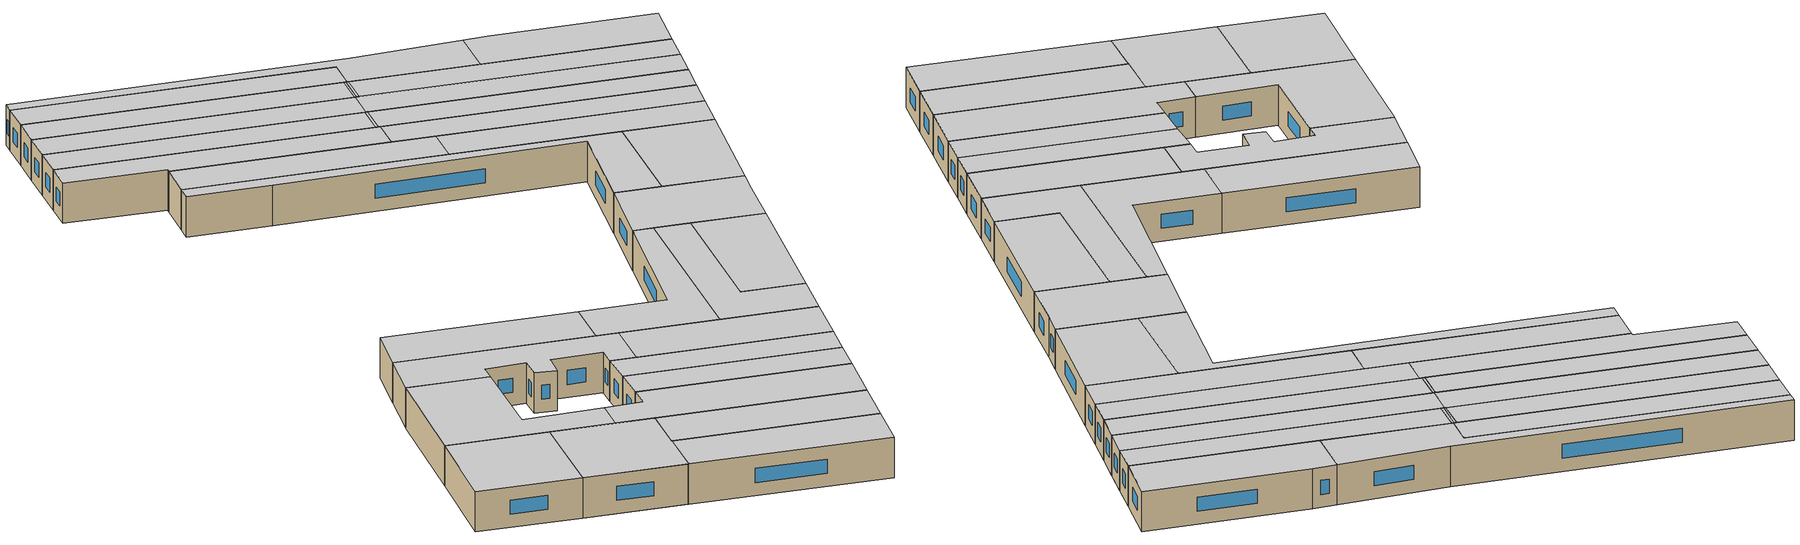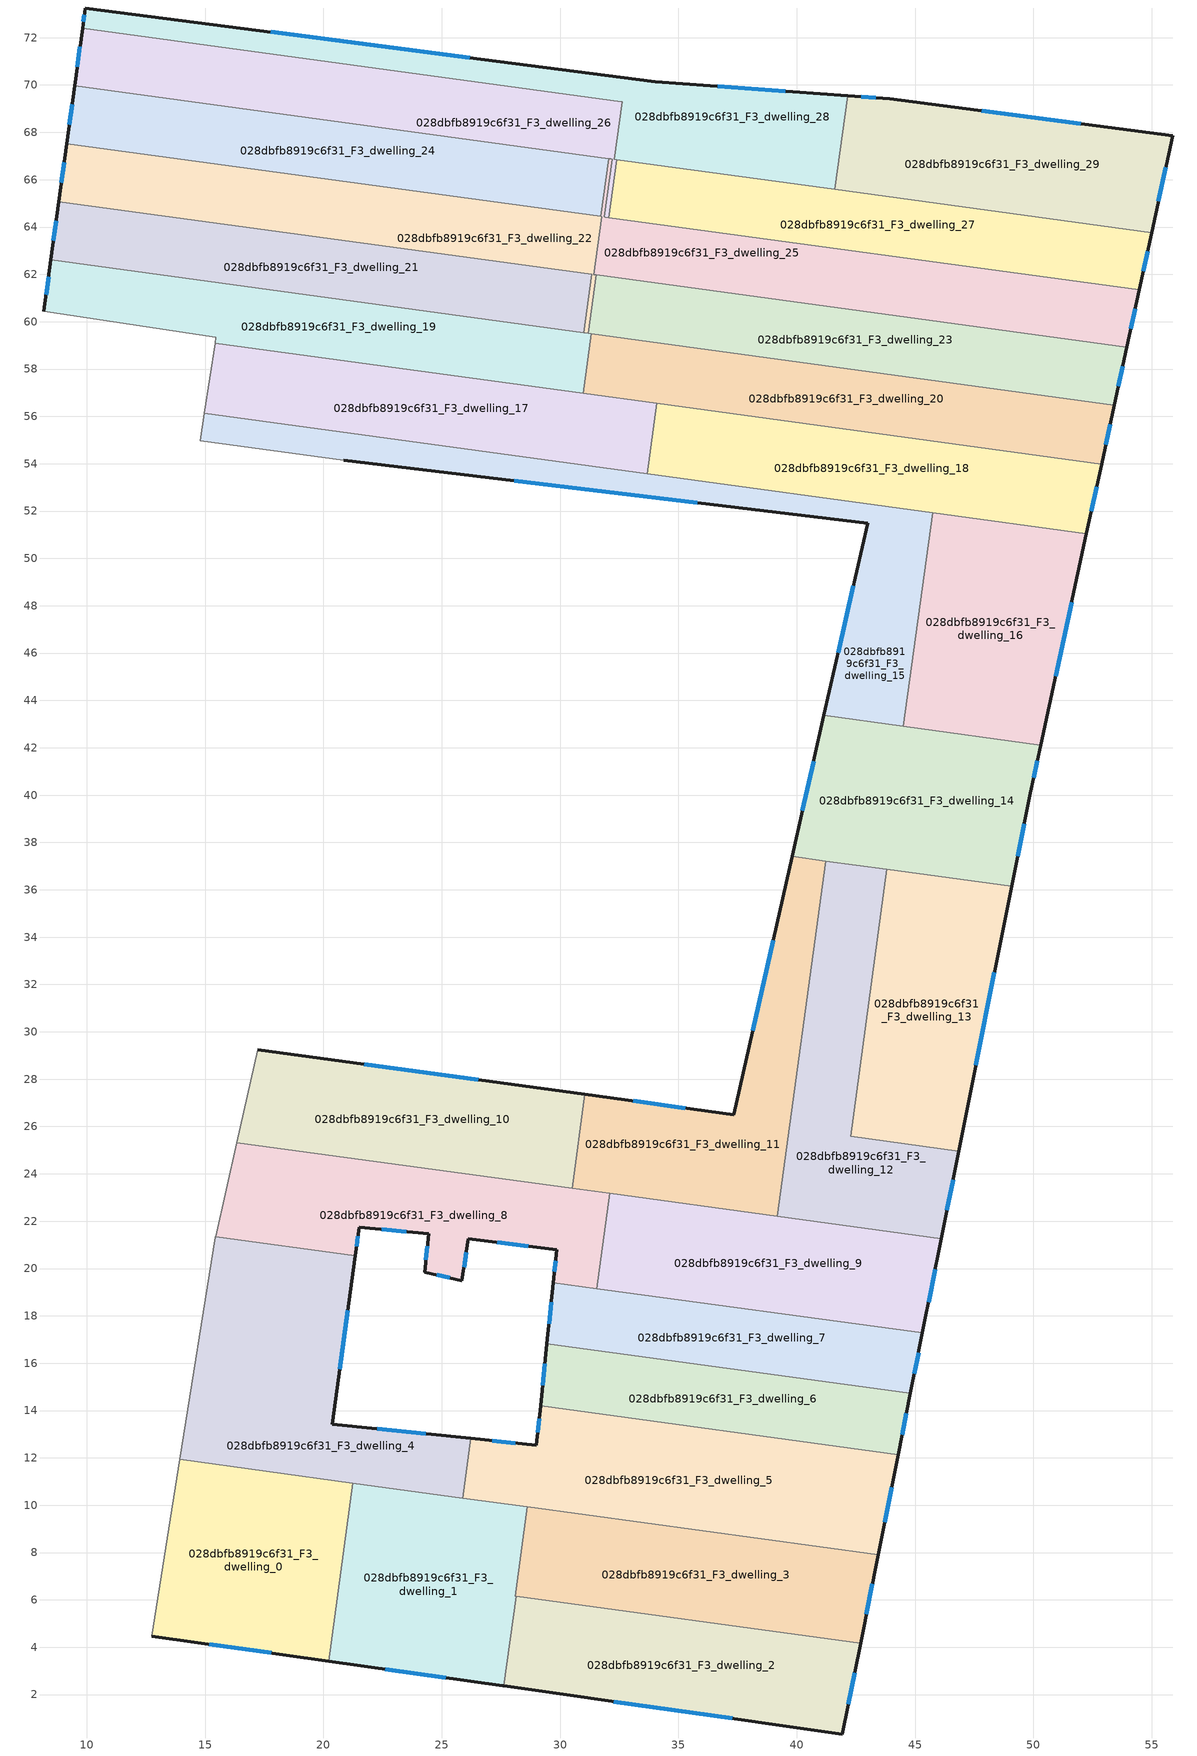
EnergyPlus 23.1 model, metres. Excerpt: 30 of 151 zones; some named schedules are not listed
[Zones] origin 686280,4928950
028dbfb8919c6f31_F3_dwelling_0
 floor to 028dbfb8919c6f31_F2_dwelling_0 (EU_floor_Construction): 21.25,10.93 20.22,3.41 12.75,4.47 13.94,11.93 z9
 wall outside (EU_wall_Construction): 12.75,4.47 20.22,3.41 z9:12
 wall to 028dbfb8919c6f31_F3_dwelling_1 (EU_wall_Construction): 20.22,3.41 21.25,10.93 z9:12
 wall adiabatic (EU_wall_Construction): 13.94,11.93 12.75,4.47 z9:12
 wall to 028dbfb8919c6f31_F3_dwelling_4 (EU_wall_Construction): 21.25,10.93 13.94,11.93 z9:12
 window (EU_Window_Construction): 15.18,4.13 17.79,3.76 z9.98:11.02
 ceiling to 028dbfb8919c6f31_F4_dwelling_0 (EU_floor_Construction): 20.22,3.41 21.25,10.93 13.94,11.93 12.75,4.47 z12
028dbfb8919c6f31_F3_dwelling_1
 floor to 028dbfb8919c6f31_F2_dwelling_1 (EU_floor_Construction): 28.61,9.93 28.1,6.16 28.14,6.15 27.62,2.36 20.22,3.41 21.25,10.93 z9
 wall outside (EU_wall_Construction): 20.22,3.41 27.57,2.37 27.62,2.36 z9:12
 wall to 028dbfb8919c6f31_F3_dwelling_3 (EU_wall_Construction): 28.14,6.15 28.1,6.16 28.61,9.93 z9:12
 wall to 028dbfb8919c6f31_F3_dwelling_2 (EU_wall_Construction): 27.62,2.36 28.14,6.15 z9:12
 wall to 028dbfb8919c6f31_F3_dwelling_5 (EU_wall_Construction): 28.61,9.93 25.88,10.3 z9:12
 wall to 028dbfb8919c6f31_F3_dwelling_4 (EU_wall_Construction): 25.88,10.3 21.25,10.94 z9:12
 window (EU_Window_Construction): 22.61,3.07 25.18,2.71 z9.98:11.02
 ceiling to 028dbfb8919c6f31_F4_dwelling_1 (EU_floor_Construction): 27.62,2.36 28.14,6.15 28.1,6.16 28.61,9.93 21.25,10.93 20.22,3.41 z12
028dbfb8919c6f31_F3_dwelling_10
 floor to 028dbfb8919c6f31_F2_dwelling_10 (EU_floor_Construction): 31.05,27.36 30.51,23.39 16.34,25.32 17.22,29.23 z9
 wall outside (EU_wall_Construction): 31.05,27.36 17.22,29.23 z9:12
 wall to 028dbfb8919c6f31_F3_dwelling_11 (EU_wall_Construction): 30.51,23.39 31.05,27.36 z9:12
 wall adiabatic (EU_wall_Construction): 17.22,29.23 16.34,25.32 z9:12
 wall to 028dbfb8919c6f31_F3_dwelling_8 (EU_wall_Construction): 16.34,25.32 30.51,23.39 z9:12
 window (EU_Window_Construction): 26.55,27.97 21.72,28.62 z9.98:11.02
 ceiling to 028dbfb8919c6f31_F4_dwelling_10 (EU_floor_Construction): 30.51,23.39 31.05,27.36 17.22,29.23 16.34,25.32 z12
028dbfb8919c6f31_F3_dwelling_11
 floor to 028dbfb8919c6f31_F2_dwelling_11 (EU_floor_Construction): 41.22,37.21 39.18,22.21 30.51,23.39 31.05,27.36 37.33,26.5 39.8,37.41 z9
 wall outside (EU_wall_Construction): 39.8,37.41 37.33,26.5 31.05,27.36 z9:12
 wall to 028dbfb8919c6f31_F3_dwelling_12 (EU_wall_Construction): 39.18,22.21 41.22,37.21 z9:12
 wall to 028dbfb8919c6f31_F3_dwelling_14 (EU_wall_Construction): 41.22,37.21 39.8,37.41 z9:12
 wall to 028dbfb8919c6f31_F3_dwelling_9 (EU_wall_Construction): 32.1,23.17 39.18,22.21 z9:12
 wall to 028dbfb8919c6f31_F3_dwelling_8 (EU_wall_Construction): 30.5,23.39 32.1,23.17 z9:12
 window (EU_Window_Construction): 35.29,26.78 33.09,27.08 / 39,33.86 38.13,30.05 z9.98:11.02
 ceiling to 028dbfb8919c6f31_F4_dwelling_11 (EU_floor_Construction): 39.18,22.21 41.22,37.21 39.8,37.41 37.33,26.5 31.05,27.36 30.51,23.39 z12
028dbfb8919c6f31_F3_dwelling_12
 floor to 028dbfb8919c6f31_F2_dwelling_12 (EU_floor_Construction): 43.81,36.86 42.27,25.58 46.84,24.96 46.1,21.26 39.18,22.21 41.22,37.21 z9
 wall outside (EU_wall_Construction): 46.1,21.26 46.84,24.96 z9:12
 wall to 028dbfb8919c6f31_F3_dwelling_13 (EU_wall_Construction): 46.84,24.96 42.27,25.58 43.81,36.86 z9:12
 wall to 028dbfb8919c6f31_F3_dwelling_9 (EU_wall_Construction): 39.18,22.2 46.1,21.26 z9:12
 wall to 028dbfb8919c6f31_F3_dwelling_14 (EU_wall_Construction): 43.81,36.86 41.22,37.21 z9:12
 window (EU_Window_Construction): 46.35,22.46 46.6,23.76 z9.98:11.02
 ceiling to 028dbfb8919c6f31_F4_dwelling_12 (EU_floor_Construction): 46.1,21.26 46.84,24.96 42.27,25.58 43.81,36.86 41.22,37.21 39.18,22.21 z12
028dbfb8919c6f31_F3_dwelling_13
 floor to 028dbfb8919c6f31_F2_dwelling_13 (EU_floor_Construction): 49.07,36.14 46.84,24.96 42.27,25.58 43.81,36.86 z9
 wall outside (EU_wall_Construction): 46.84,24.96 49.07,36.14 z9:12
 wall to 028dbfb8919c6f31_F3_dwelling_14 (EU_wall_Construction): 49.07,36.14 43.81,36.86 z9:12
 window (EU_Window_Construction): 47.57,28.6 48.35,32.51 z9.98:11.02
 ceiling to 028dbfb8919c6f31_F4_dwelling_13 (EU_floor_Construction): 46.84,24.96 49.07,36.14 43.81,36.86 42.27,25.58 z12
028dbfb8919c6f31_F3_dwelling_14
 floor to 028dbfb8919c6f31_F2_dwelling_14 (EU_floor_Construction): 50.3,42.12 49.86,40.07 49.07,36.14 39.8,37.41 41.15,43.36 z9
 wall outside (EU_wall_Construction): 41.15,43.36 39.8,37.41 / 49.07,36.14 49.86,40.07 50.3,42.12 z9:12
 wall to 028dbfb8919c6f31_F3_dwelling_16 (EU_wall_Construction): 50.3,42.12 44.51,42.91 z9:12
 wall to 028dbfb8919c6f31_F3_dwelling_15 (EU_wall_Construction): 44.51,42.91 41.15,43.36 z9:12
 window (EU_Window_Construction): 40.71,41.43 40.24,39.35 / 50,40.74 50.16,41.45 / 49.33,37.42 49.6,38.79 z9.98:11.02
 ceiling to 028dbfb8919c6f31_F4_dwelling_14 (EU_floor_Construction): 49.07,36.14 49.86,40.07 50.3,42.12 41.15,43.36 39.8,37.41 z12
028dbfb8919c6f31_F3_dwelling_15
 floor to 028dbfb8919c6f31_F2_dwelling_15 (EU_floor_Construction): 45.74,51.93 44.51,42.91 41.15,43.36 42.99,51.49 20.87,54.14 14.8,54.96 14.98,56.13 z9
 wall outside (EU_wall_Construction): 20.87,54.14 42.99,51.49 41.15,43.36 z9:12
 wall adiabatic (EU_wall_Construction): 14.98,56.13 14.8,54.96 20.87,54.14 z9:12
 wall to 028dbfb8919c6f31_F3_dwelling_16 (EU_wall_Construction): 44.51,42.91 45.74,51.93 z9:12
 wall to 028dbfb8919c6f31_F3_dwelling_17 (EU_wall_Construction): 33.67,53.58 14.98,56.13 z9:12
 wall to 028dbfb8919c6f31_F3_dwelling_18 (EU_wall_Construction): 45.74,51.93 33.67,53.58 z9:12
 window (EU_Window_Construction): 28.06,53.28 35.8,52.35 / 42.39,48.85 41.75,46.01 z9.98:11.02
 ceiling to 028dbfb8919c6f31_F4_dwelling_15 (EU_floor_Construction): 44.51,42.91 45.74,51.93 14.98,56.13 14.8,54.96 20.87,54.14 42.99,51.49 41.15,43.36 z12
028dbfb8919c6f31_F3_dwelling_16
 floor to 028dbfb8919c6f31_F2_dwelling_16 (EU_floor_Construction): 52.24,51.04 50.3,42.12 44.51,42.91 45.74,51.93 z9
 wall outside (EU_wall_Construction): 50.3,42.12 52.24,51.04 z9:12
 wall to 028dbfb8919c6f31_F3_dwelling_18 (EU_wall_Construction): 52.24,51.04 45.74,51.93 z9:12
 window (EU_Window_Construction): 50.93,45.02 51.61,48.14 z9.98:11.02
 ceiling to 028dbfb8919c6f31_F4_dwelling_16 (EU_floor_Construction): 50.3,42.12 52.24,51.04 45.74,51.93 44.51,42.91 z12
028dbfb8919c6f31_F3_dwelling_17
 floor to 028dbfb8919c6f31_F2_dwelling_17 (EU_floor_Construction): 34.08,56.55 33.68,53.58 14.98,56.13 15.42,59.09 z9
 wall to 028dbfb8919c6f31_F3_dwelling_18 (EU_wall_Construction): 33.68,53.58 34.08,56.55 z9:12
 wall adiabatic (EU_wall_Construction): 15.42,59.09 14.98,56.13 z9:12
 wall to 028dbfb8919c6f31_F3_dwelling_19 (EU_wall_Construction): 30.98,56.97 15.42,59.09 z9:12
 wall to 028dbfb8919c6f31_F3_dwelling_20 (EU_wall_Construction): 34.08,56.55 30.98,56.97 z9:12
 ceiling to 028dbfb8919c6f31_F4_dwelling_17 (EU_floor_Construction): 33.68,53.58 34.08,56.55 15.42,59.09 14.98,56.13 z12
028dbfb8919c6f31_F3_dwelling_18
 floor to 028dbfb8919c6f31_F2_dwelling_18 (EU_floor_Construction): 52.87,53.98 52.24,51.04 33.68,53.58 34.08,56.55 z9
 wall outside (EU_wall_Construction): 52.24,51.04 52.87,53.98 z9:12
 wall to 028dbfb8919c6f31_F3_dwelling_20 (EU_wall_Construction): 52.87,53.98 34.08,56.55 z9:12
 window (EU_Window_Construction): 52.44,52 52.67,53.03 z9.98:11.02
 ceiling to 028dbfb8919c6f31_F4_dwelling_18 (EU_floor_Construction): 52.24,51.04 52.87,53.98 34.08,56.55 33.68,53.58 z12
028dbfb8919c6f31_F3_dwelling_19
 floor to 028dbfb8919c6f31_F2_dwelling_19 (EU_floor_Construction): 31.32,59.49 30.98,56.97 15.42,59.09 15.46,59.33 8.19,60.43 8.49,62.61 z9
 wall outside (EU_wall_Construction): 8.49,62.61 8.19,60.43 z9:12
 wall adiabatic (EU_wall_Construction): 8.19,60.43 15.46,59.33 15.42,59.09 z9:12
 wall to 028dbfb8919c6f31_F3_dwelling_20 (EU_wall_Construction): 30.98,56.97 31.32,59.49 z9:12
 wall to 028dbfb8919c6f31_F3_dwelling_21 (EU_wall_Construction): 31,59.54 8.49,62.61 z9:12
 wall to 028dbfb8919c6f31_F3_dwelling_22 (EU_wall_Construction): 31.2,59.51 31.05,59.53 31,59.54 z9:12
 wall to 028dbfb8919c6f31_F3_dwelling_23 (EU_wall_Construction): 31.32,59.49 31.2,59.51 z9:12
 window (EU_Window_Construction): 8.39,61.9 8.29,61.14 z9.98:11.02
 ceiling to 028dbfb8919c6f31_F4_dwelling_19 (EU_floor_Construction): 30.98,56.97 31.32,59.49 8.49,62.61 8.19,60.43 15.46,59.33 15.42,59.09 z12
028dbfb8919c6f31_F3_dwelling_2
 floor to 028dbfb8919c6f31_F2_dwelling_2 (EU_floor_Construction): 42.69,4.17 41.93,0.33 27.62,2.36 28.14,6.15 z9
 wall outside (EU_wall_Construction): 27.62,2.36 41.93,0.33 42.69,4.17 z9:12
 wall to 028dbfb8919c6f31_F3_dwelling_3 (EU_wall_Construction): 42.69,4.17 28.14,6.15 z9:12
 window (EU_Window_Construction): 42.18,1.58 42.45,2.92 / 32.28,1.7 37.28,0.99 z9.98:11.02
 ceiling to 028dbfb8919c6f31_F4_dwelling_2 (EU_floor_Construction): 41.93,0.33 42.69,4.17 28.14,6.15 27.62,2.36 z12
028dbfb8919c6f31_F3_dwelling_20
 floor to 028dbfb8919c6f31_F2_dwelling_20 (EU_floor_Construction): 53.42,56.48 52.87,53.98 30.98,56.97 31.32,59.49 z9
 wall outside (EU_wall_Construction): 52.87,53.98 53.42,56.48 z9:12
 wall to 028dbfb8919c6f31_F3_dwelling_23 (EU_wall_Construction): 53.42,56.48 31.32,59.49 z9:12
 window (EU_Window_Construction): 53.05,54.79 53.24,55.67 z9.98:11.02
 ceiling to 028dbfb8919c6f31_F4_dwelling_20 (EU_floor_Construction): 52.87,53.98 53.42,56.48 31.32,59.49 30.98,56.97 z12
028dbfb8919c6f31_F3_dwelling_21
 floor to 028dbfb8919c6f31_F2_dwelling_21 (EU_floor_Construction): 31.33,62 31,59.54 8.49,62.61 8.82,65.07 z9
 wall outside (EU_wall_Construction): 8.82,65.07 8.49,62.61 z9:12
 wall to 028dbfb8919c6f31_F3_dwelling_22 (EU_wall_Construction): 31,59.54 31.33,62 8.82,65.07 z9:12
 window (EU_Window_Construction): 8.71,64.27 8.6,63.41 z9.98:11.02
 ceiling to 028dbfb8919c6f31_F4_dwelling_21 (EU_floor_Construction): 31,59.54 31.33,62 8.82,65.07 8.49,62.61 z12
028dbfb8919c6f31_F3_dwelling_22
 floor to 028dbfb8919c6f31_F2_dwelling_22 (EU_floor_Construction): 31.72,64.45 31.77,64.44 31.43,61.99 31.53,61.97 31.2,59.51 31.05,59.53 31,59.54 31.33,62 8.82,65.07 9.16,67.53 z9
 wall outside (EU_wall_Construction): 9.16,67.53 8.82,65.07 z9:12
 wall to 028dbfb8919c6f31_F3_dwelling_25 (EU_wall_Construction): 31.53,61.97 31.48,61.98 31.43,61.99 31.77,64.44 31.72,64.45 z9:12
 wall to 028dbfb8919c6f31_F3_dwelling_23 (EU_wall_Construction): 31.2,59.51 31.53,61.97 z9:12
 wall to 028dbfb8919c6f31_F3_dwelling_24 (EU_wall_Construction): 31.71,64.45 9.16,67.53 z9:12
 window (EU_Window_Construction): 9.05,66.73 8.93,65.87 z9.98:11.02
 ceiling to 028dbfb8919c6f31_F4_dwelling_22 (EU_floor_Construction): 31.2,59.51 31.53,61.97 31.43,61.99 31.77,64.44 31.72,64.45 9.16,67.53 8.82,65.07 31.33,62 31,59.54 31.05,59.53 z12
028dbfb8919c6f31_F3_dwelling_23
 floor to 028dbfb8919c6f31_F2_dwelling_23 (EU_floor_Construction): 53.94,58.92 53.42,56.48 31.2,59.51 31.53,61.97 z9
 wall outside (EU_wall_Construction): 53.42,56.48 53.94,58.92 z9:12
 wall to 028dbfb8919c6f31_F3_dwelling_25 (EU_wall_Construction): 53.94,58.92 31.53,61.97 z9:12
 window (EU_Window_Construction): 53.59,57.27 53.77,58.12 z9.98:11.02
 ceiling to 028dbfb8919c6f31_F4_dwelling_23 (EU_floor_Construction): 53.42,56.48 53.94,58.92 31.53,61.97 31.2,59.51 z12
028dbfb8919c6f31_F3_dwelling_24
 floor to 028dbfb8919c6f31_F2_dwelling_24 (EU_floor_Construction): 32.05,66.89 31.71,64.45 9.16,67.53 9.49,69.97 z9
 wall outside (EU_wall_Construction): 9.49,69.97 9.16,67.53 z9:12
 wall to 028dbfb8919c6f31_F3_dwelling_25 (EU_wall_Construction): 31.71,64.45 32.05,66.89 z9:12
 wall to 028dbfb8919c6f31_F3_dwelling_26 (EU_wall_Construction): 32.05,66.89 9.49,69.97 z9:12
 window (EU_Window_Construction): 9.38,69.18 9.27,68.32 z9.98:11.02
 ceiling to 028dbfb8919c6f31_F4_dwelling_24 (EU_floor_Construction): 31.71,64.45 32.05,66.89 9.49,69.97 9.16,67.53 z12
028dbfb8919c6f31_F3_dwelling_25
 floor to 028dbfb8919c6f31_F2_dwelling_25 (EU_floor_Construction): 54.47,61.34 53.94,58.92 31.53,61.97 31.48,61.98 31.43,61.99 31.77,64.44 31.71,64.45 32.05,66.89 32.15,66.88 32.19,66.87 31.86,64.43 z9
 wall outside (EU_wall_Construction): 53.94,58.92 54.47,61.34 z9:12
 wall to 028dbfb8919c6f31_F3_dwelling_26 (EU_wall_Construction): 32.06,64.4 31.91,64.42 31.86,64.43 32.19,66.87 32.15,66.88 32.05,66.89 z9:12
 wall to 028dbfb8919c6f31_F3_dwelling_27 (EU_wall_Construction): 54.47,61.34 32.06,64.4 z9:12
 window (EU_Window_Construction): 54.11,59.7 54.3,60.55 z9.98:11.02
 ceiling to 028dbfb8919c6f31_F4_dwelling_25 (EU_floor_Construction): 53.94,58.92 54.47,61.34 31.86,64.43 32.19,66.87 32.15,66.88 32.05,66.89 31.71,64.45 31.77,64.44 31.43,61.99 31.48,61.98 31.53,61.97 z12
028dbfb8919c6f31_F3_dwelling_26
 floor to 028dbfb8919c6f31_F2_dwelling_26 (EU_floor_Construction): 32.57,69.3 32.62,69.29 32.29,66.86 32.39,66.84 32.06,64.4 31.91,64.42 31.86,64.43 32.19,66.87 32.15,66.88 9.49,69.97 9.82,72.4 z9
 wall outside (EU_wall_Construction): 9.82,72.4 9.49,69.97 z9:12
 wall to 028dbfb8919c6f31_F3_dwelling_28 (EU_wall_Construction): 32.57,69.3 9.82,72.4 / 32.39,66.85 32.29,66.86 32.62,69.29 32.58,69.3 z9:12
 wall to 028dbfb8919c6f31_F3_dwelling_27 (EU_wall_Construction): 32.06,64.4 32.39,66.84 z9:12
 window (EU_Window_Construction): 9.72,71.61 9.6,70.76 z9.98:11.02
 ceiling to 028dbfb8919c6f31_F4_dwelling_26 (EU_floor_Construction): 32.06,64.4 32.39,66.84 32.29,66.86 32.62,69.29 32.57,69.3 9.82,72.4 9.49,69.97 32.15,66.88 32.19,66.87 31.86,64.43 31.91,64.42 z12
028dbfb8919c6f31_F3_dwelling_27
 floor to 028dbfb8919c6f31_F2_dwelling_27 (EU_floor_Construction): 54.99,63.76 54.47,61.34 32.06,64.4 32.39,66.84 z9
 wall outside (EU_wall_Construction): 54.47,61.34 54.99,63.76 z9:12
 wall to 028dbfb8919c6f31_F3_dwelling_29 (EU_wall_Construction): 54.99,63.76 41.61,65.59 z9:12
 wall to 028dbfb8919c6f31_F3_dwelling_28 (EU_wall_Construction): 41.61,65.59 32.39,66.84 z9:12
 window (EU_Window_Construction): 54.64,62.13 54.82,62.97 z9.98:11.02
 ceiling to 028dbfb8919c6f31_F4_dwelling_27 (EU_floor_Construction): 54.47,61.34 54.99,63.76 32.39,66.84 32.06,64.4 z12
028dbfb8919c6f31_F3_dwelling_28
 floor to 028dbfb8919c6f31_F2_dwelling_28 (EU_floor_Construction): 42.15,69.55 41.61,65.59 32.29,66.86 32.62,69.29 9.82,72.4 9.94,73.25 34.02,70.14 z9
 wall outside (EU_wall_Construction): 42.15,69.55 34.02,70.14 9.94,73.25 9.82,72.4 z9:12
 wall to 028dbfb8919c6f31_F3_dwelling_29 (EU_wall_Construction): 41.61,65.59 42.15,69.55 z9:12
 window (EU_Window_Construction): 9.9,72.98 9.86,72.68 / 26.19,71.15 17.77,72.24 / 39.5,69.74 36.66,69.95 z9.98:11.02
 ceiling to 028dbfb8919c6f31_F4_dwelling_28 (EU_floor_Construction): 41.61,65.59 42.15,69.55 34.02,70.14 9.94,73.25 9.82,72.4 32.62,69.29 32.29,66.86 z12
028dbfb8919c6f31_F3_dwelling_29
 floor to 028dbfb8919c6f31_F2_dwelling_29 (EU_floor_Construction): 55.88,67.85 54.99,63.76 41.61,65.59 42.15,69.55 43.92,69.42 z9
 wall outside (EU_wall_Construction): 54.99,63.76 55.88,67.85 43.92,69.42 42.15,69.55 z9:12
 window (EU_Window_Construction): 43.34,69.46 42.72,69.51 / 51.99,68.36 47.81,68.91 / 55.28,65.09 55.59,66.52 z9.98:11.02
 ceiling to 028dbfb8919c6f31_F4_dwelling_29 (EU_floor_Construction): 54.99,63.76 55.88,67.85 43.92,69.42 42.15,69.55 41.61,65.59 z12
028dbfb8919c6f31_F3_dwelling_3
 floor to 028dbfb8919c6f31_F2_dwelling_3 (EU_floor_Construction): 43.44,7.91 42.69,4.17 28.1,6.16 28.61,9.93 z9
 wall outside (EU_wall_Construction): 42.69,4.17 43.44,7.91 z9:12
 wall to 028dbfb8919c6f31_F3_dwelling_5 (EU_wall_Construction): 43.44,7.91 28.61,9.93 z9:12
 window (EU_Window_Construction): 42.94,5.38 43.2,6.69 z9.98:11.02
 ceiling to 028dbfb8919c6f31_F4_dwelling_3 (EU_floor_Construction): 42.69,4.17 43.44,7.91 28.61,9.93 28.1,6.16 z12
028dbfb8919c6f31_F3_dwelling_4
 floor to 028dbfb8919c6f31_F2_dwelling_4 (EU_floor_Construction): 21.35,20.55 20.38,13.42 26.22,12.82 25.88,10.3 13.94,11.93 15.44,21.31 15.45,21.35 z9
 wall outside (EU_wall_Construction): 26.22,12.82 20.38,13.42 21.35,20.55 z9:12
 wall to 028dbfb8919c6f31_F3_dwelling_8 (EU_wall_Construction): 21.35,20.55 15.45,21.35 z9:12
 wall to 028dbfb8919c6f31_F3_dwelling_5 (EU_wall_Construction): 25.88,10.3 26.22,12.82 z9:12
 wall adiabatic (EU_wall_Construction): 15.45,21.35 15.44,21.31 13.94,11.93 z9:12
 window (EU_Window_Construction): 20.69,15.74 21.03,18.23 / 24.32,13.02 22.28,13.23 z9.98:11.02
 ceiling to 028dbfb8919c6f31_F4_dwelling_4 (EU_floor_Construction): 25.88,10.3 26.22,12.82 20.38,13.42 21.35,20.55 15.45,21.35 15.44,21.31 13.94,11.93 z12
028dbfb8919c6f31_F3_dwelling_5
 floor to 028dbfb8919c6f31_F2_dwelling_5 (EU_floor_Construction): 44.29,12.14 43.44,7.91 25.88,10.3 26.22,12.82 29,12.53 29.17,14.21 z9
 wall outside (EU_wall_Construction): 43.44,7.91 44.29,12.14 / 29.17,14.21 29,12.53 26.22,12.82 z9:12
 wall to 028dbfb8919c6f31_F3_dwelling_6 (EU_wall_Construction): 44.29,12.14 29.17,14.21 z9:12
 window (EU_Window_Construction): 43.71,9.28 44.01,10.76 / 28.1,12.63 27.13,12.73 / 29.12,13.66 29.06,13.08 z9.98:11.02
 ceiling to 028dbfb8919c6f31_F4_dwelling_5 (EU_floor_Construction): 43.44,7.91 44.29,12.14 29.17,14.21 29,12.53 26.22,12.82 25.88,10.3 z12
028dbfb8919c6f31_F3_dwelling_6
 floor to 028dbfb8919c6f31_F2_dwelling_6 (EU_floor_Construction): 44.8,14.73 44.29,12.14 29.17,14.21 29.45,16.83 z9
 wall outside (EU_wall_Construction): 44.29,12.14 44.8,14.73 / 29.45,16.83 29.17,14.21 z9:12
 wall to 028dbfb8919c6f31_F3_dwelling_7 (EU_wall_Construction): 44.8,14.73 29.45,16.83 z9:12
 window (EU_Window_Construction): 44.45,12.98 44.63,13.89 / 29.36,15.98 29.26,15.06 z9.98:11.02
 ceiling to 028dbfb8919c6f31_F4_dwelling_6 (EU_floor_Construction): 44.29,12.14 44.8,14.73 29.45,16.83 29.17,14.21 z12
028dbfb8919c6f31_F3_dwelling_7
 floor to 028dbfb8919c6f31_F2_dwelling_7 (EU_floor_Construction): 45.31,17.28 44.8,14.73 29.45,16.83 29.71,19.4 z9
 wall outside (EU_wall_Construction): 44.8,14.73 45.31,17.28 / 29.71,19.4 29.45,16.83 z9:12
 wall to 028dbfb8919c6f31_F3_dwelling_9 (EU_wall_Construction): 45.31,17.28 31.55,19.15 z9:12
 wall to 028dbfb8919c6f31_F3_dwelling_8 (EU_wall_Construction): 31.55,19.15 29.71,19.4 z9:12
 window (EU_Window_Construction): 44.97,15.56 45.14,16.45 / 29.63,18.57 29.53,17.67 z9.98:11.02
 ceiling to 028dbfb8919c6f31_F4_dwelling_7 (EU_floor_Construction): 44.8,14.73 45.31,17.28 29.71,19.4 29.45,16.83 z12
028dbfb8919c6f31_F3_dwelling_8
 floor to 028dbfb8919c6f31_F2_dwelling_8 (EU_floor_Construction): 32.1,23.17 31.55,19.15 29.71,19.4 29.86,20.78 26.13,21.25 25.85,19.48 24.28,19.84 24.45,21.47 21.51,21.74 21.35,20.55 15.45,21.35 16.34,25.32 z9
 wall outside (EU_wall_Construction): 21.35,20.55 21.51,21.74 24.45,21.47 24.28,19.84 25.85,19.48 26.13,21.25 29.86,20.78 29.71,19.4 z9:12
 wall adiabatic (EU_wall_Construction): 16.34,25.32 15.45,21.35 z9:12
 wall to 028dbfb8919c6f31_F3_dwelling_9 (EU_wall_Construction): 31.55,19.15 32.1,23.17 z9:12
 window (EU_Window_Construction): 29.81,20.34 29.76,19.85 / 27.34,21.1 28.65,20.94 / 25.94,20.06 26.04,20.68 / 24.79,19.73 25.34,19.6 / 24.39,20.94 24.34,20.37 / 22.47,21.66 23.49,21.56 / 21.4,20.94 21.46,21.35 z9.98:11.02
 ceiling to 028dbfb8919c6f31_F4_dwelling_8 (EU_floor_Construction): 31.55,19.15 32.1,23.17 16.34,25.32 15.45,21.35 21.35,20.55 21.51,21.74 24.45,21.47 24.28,19.84 25.85,19.48 26.13,21.25 29.86,20.78 29.71,19.4 z12
028dbfb8919c6f31_F3_dwelling_9
 floor to 028dbfb8919c6f31_F2_dwelling_9 (EU_floor_Construction): 46.1,21.26 45.31,17.28 31.55,19.15 32.1,23.17 z9
 wall outside (EU_wall_Construction): 45.31,17.28 46.1,21.26 z9:12
 window (EU_Window_Construction): 45.57,18.57 45.85,19.96 z9.98:11.02
 ceiling to 028dbfb8919c6f31_F4_dwelling_9 (EU_floor_Construction): 45.31,17.28 46.1,21.26 32.1,23.17 31.55,19.15 z12
[Building]
EU S2 Campaign: North Axis=0; Terrain=City; Solar Distribution=FullExterior
[Site:Location]
Bologna: Latitude=44.5; Longitude=11.25; Time Zone=1; Elevation=37
[SizingPeriod:WeatherFileDays]
AnnualSizingPeriod: Begin Month=1; Begin Day of Month=1; End Month=12; End Day of Month=31; Day of Week for Start Day=Monday; Use Weather File Daylight Saving Period=No; Use Weather File Rain and Snow Indicators=No
[MATERIAL]
EU_InternalMass_Material: Roughness=MediumRough; Thickness=0.1; Conductivity=1; Density=1800; Specific Heat=900; Thermal Absorptance=0.9; Solar Absorptance=0.7; Visible Absorptance=0.7
[MATERIAL:NOMASS] Roughness=MediumRough; Thermal Absorptance=0.9; Solar Absorptance=0.7; Visible Absorptance=0.7
Name | Thermal Resistance
EU_wall_NoMass | 0.905828
EU_floor_NoMass | 0.67114
[WINDOWMATERIAL:SIMPLEGLAZINGSYSTEM]
EU_Window_SimpleGlazing: UFactor=4.52486; Solar Heat Gain Coefficient=0.85; Visible Transmittance=0.85
[CONSTRUCTION]
EU_wall_Construction: EU_wall_NoMass
EU_floor_Construction: EU_floor_NoMass
EU_Window_Construction: EU_Window_SimpleGlazing
EU_InternalMass_Construction: EU_InternalMass_Material
[ZONE] Type=1; Multiplier=1; Ceiling Height=autocalculate; Floor Area=autocalculate; Part of Total Floor Area=Yes
Name | Volume
028dbfb8919c6f31_F3_dwelling_0 | 169.523
028dbfb8919c6f31_F3_dwelling_1 | 170.09
028dbfb8919c6f31_F3_dwelling_10; 028dbfb8919c6f31_F3_dwelling_18 | 169.51
028dbfb8919c6f31_F3_dwelling_11; 028dbfb8919c6f31_F3_dwelling_12 | 169.49
028dbfb8919c6f31_F3_dwelling_13 | 169.494
028dbfb8919c6f31_F3_dwelling_14; 028dbfb8919c6f31_F3_dwelling_16 | 169.491
028dbfb8919c6f31_F3_dwelling_15 | 169.517
028dbfb8919c6f31_F3_dwelling_17; 028dbfb8919c6f31_F3_dwelling_29 | 169.518
028dbfb8919c6f31_F3_dwelling_19 | 169.496
028dbfb8919c6f31_F3_dwelling_2 | 168.86
028dbfb8919c6f31_F3_dwelling_20 | 169.497
028dbfb8919c6f31_F3_dwelling_21 | 169.507
028dbfb8919c6f31_F3_dwelling_22 | 170.975
028dbfb8919c6f31_F3_dwelling_23 | 168.03
028dbfb8919c6f31_F3_dwelling_24 | 168.458
028dbfb8919c6f31_F3_dwelling_25 | 170.582
028dbfb8919c6f31_F3_dwelling_26 | 170.936
028dbfb8919c6f31_F3_dwelling_27 | 168.031
028dbfb8919c6f31_F3_dwelling_28 | 169.526
028dbfb8919c6f31_F3_dwelling_3 | 169.516
028dbfb8919c6f31_F3_dwelling_4 | 216.656
028dbfb8919c6f31_F3_dwelling_5 | 216.641
028dbfb8919c6f31_F3_dwelling_6 | 121.677
028dbfb8919c6f31_F3_dwelling_7 | 121.214
028dbfb8919c6f31_F3_dwelling_8 | 170.391
028dbfb8919c6f31_F3_dwelling_9 | 170.394
[INTERNALMASS] Construction=EU_InternalMass_Construction
Name | Zone or ZoneList | Surface Area
028dbfb8919c6f31_F3_dwelling_0_EU_InternalMass | 028dbfb8919c6f31_F3_dwelling_0 | 56.5049
028dbfb8919c6f31_F3_dwelling_1_EU_InternalMass | 028dbfb8919c6f31_F3_dwelling_1 | 56.7096
028dbfb8919c6f31_F3_dwelling_2_EU_InternalMass | 028dbfb8919c6f31_F3_dwelling_2 | 56.2862
028dbfb8919c6f31_F3_dwelling_3_EU_InternalMass | 028dbfb8919c6f31_F3_dwelling_3 | 56.5044
028dbfb8919c6f31_F3_dwelling_4_EU_InternalMass | 028dbfb8919c6f31_F3_dwelling_4 | 72.2143
028dbfb8919c6f31_F3_dwelling_5_EU_InternalMass | 028dbfb8919c6f31_F3_dwelling_5 | 72.2151
028dbfb8919c6f31_F3_dwelling_6_EU_InternalMass | 028dbfb8919c6f31_F3_dwelling_6 | 40.559
028dbfb8919c6f31_F3_dwelling_7_EU_InternalMass | 028dbfb8919c6f31_F3_dwelling_7 | 40.4045
028dbfb8919c6f31_F3_dwelling_8_EU_InternalMass | 028dbfb8919c6f31_F3_dwelling_8 | 56.7967
028dbfb8919c6f31_F3_dwelling_9_EU_InternalMass | 028dbfb8919c6f31_F3_dwelling_9 | 56.7975
028dbfb8919c6f31_F3_dwelling_10_EU_InternalMass | 028dbfb8919c6f31_F3_dwelling_10 | 56.503
028dbfb8919c6f31_F3_dwelling_11_EU_InternalMass | 028dbfb8919c6f31_F3_dwelling_11 | 56.4999
028dbfb8919c6f31_F3_dwelling_12_EU_InternalMass | 028dbfb8919c6f31_F3_dwelling_12 | 56.4975
028dbfb8919c6f31_F3_dwelling_13_EU_InternalMass | 028dbfb8919c6f31_F3_dwelling_13 | 56.4968
028dbfb8919c6f31_F3_dwelling_14_EU_InternalMass | 028dbfb8919c6f31_F3_dwelling_14 | 56.4973
028dbfb8919c6f31_F3_dwelling_15_EU_InternalMass | 028dbfb8919c6f31_F3_dwelling_15 | 56.5072
028dbfb8919c6f31_F3_dwelling_16_EU_InternalMass | 028dbfb8919c6f31_F3_dwelling_16 | 56.4954
028dbfb8919c6f31_F3_dwelling_17_EU_InternalMass | 028dbfb8919c6f31_F3_dwelling_17 | 56.5065
028dbfb8919c6f31_F3_dwelling_18_EU_InternalMass | 028dbfb8919c6f31_F3_dwelling_18 | 56.5033
028dbfb8919c6f31_F3_dwelling_19_EU_InternalMass | 028dbfb8919c6f31_F3_dwelling_19 | 56.4993
028dbfb8919c6f31_F3_dwelling_20_EU_InternalMass | 028dbfb8919c6f31_F3_dwelling_20 | 56.4995
028dbfb8919c6f31_F3_dwelling_21_EU_InternalMass | 028dbfb8919c6f31_F3_dwelling_21 | 56.502
028dbfb8919c6f31_F3_dwelling_22_EU_InternalMass | 028dbfb8919c6f31_F3_dwelling_22 | 56.9929
028dbfb8919c6f31_F3_dwelling_23_EU_InternalMass | 028dbfb8919c6f31_F3_dwelling_23 | 56.0124
028dbfb8919c6f31_F3_dwelling_24_EU_InternalMass | 028dbfb8919c6f31_F3_dwelling_24 | 56.1455
028dbfb8919c6f31_F3_dwelling_25_EU_InternalMass | 028dbfb8919c6f31_F3_dwelling_25 | 56.8531
028dbfb8919c6f31_F3_dwelling_26_EU_InternalMass | 028dbfb8919c6f31_F3_dwelling_26 | 56.9812
028dbfb8919c6f31_F3_dwelling_27_EU_InternalMass | 028dbfb8919c6f31_F3_dwelling_27 | 56.0134
028dbfb8919c6f31_F3_dwelling_28_EU_InternalMass | 028dbfb8919c6f31_F3_dwelling_28 | 56.5091
028dbfb8919c6f31_F3_dwelling_29_EU_InternalMass | 028dbfb8919c6f31_F3_dwelling_29 | 56.5064
[OTHEREQUIPMENT] Fuel Type=Electricity; Design Level Calculation Method=Watts/Area; Power per Zone Floor Area=1; Fraction Latent=0; Fraction Radiant=0; Fraction Lost=0; Carbon Dioxide Generation Rate=0; EndUse Subcategory=EU_Step8_InternalGains
Name | Zone or ZoneList or Space or SpaceList | Schedule
EU_Step8_InternalGain_028dbfb8919c6f31_F3_dwelling_0_f000 | 028dbfb8919c6f31_F3_dwelling_0 | EU_Step8_GainSchedule_028dbfb8919c6f31_F3_dwelling_0_f000
EU_Step8_InternalGain_028dbfb8919c6f31_F3_dwelling_1_f000 | 028dbfb8919c6f31_F3_dwelling_1 | EU_Step8_GainSchedule_028dbfb8919c6f31_F3_dwelling_1_f000
EU_Step8_InternalGain_028dbfb8919c6f31_F3_dwelling_2_f000 | 028dbfb8919c6f31_F3_dwelling_2 | EU_Step8_GainSchedule_028dbfb8919c6f31_F3_dwelling_2_f000
EU_Step8_InternalGain_028dbfb8919c6f31_F3_dwelling_3_f000 | 028dbfb8919c6f31_F3_dwelling_3 | EU_Step8_GainSchedule_028dbfb8919c6f31_F3_dwelling_3_f000
EU_Step8_InternalGain_028dbfb8919c6f31_F3_dwelling_4_f000 | 028dbfb8919c6f31_F3_dwelling_4 | EU_Step8_GainSchedule_028dbfb8919c6f31_F3_dwelling_4_f000
EU_Step8_InternalGain_028dbfb8919c6f31_F3_dwelling_5_f000 | 028dbfb8919c6f31_F3_dwelling_5 | EU_Step8_GainSchedule_028dbfb8919c6f31_F3_dwelling_5_f000
EU_Step8_InternalGain_028dbfb8919c6f31_F3_dwelling_6_f000 | 028dbfb8919c6f31_F3_dwelling_6 | EU_Step8_GainSchedule_028dbfb8919c6f31_F3_dwelling_6_f000
EU_Step8_InternalGain_028dbfb8919c6f31_F3_dwelling_7_f000 | 028dbfb8919c6f31_F3_dwelling_7 | EU_Step8_GainSchedule_028dbfb8919c6f31_F3_dwelling_7_f000
EU_Step8_InternalGain_028dbfb8919c6f31_F3_dwelling_8_f000 | 028dbfb8919c6f31_F3_dwelling_8 | EU_Step8_GainSchedule_028dbfb8919c6f31_F3_dwelling_8_f000
EU_Step8_InternalGain_028dbfb8919c6f31_F3_dwelling_9_f000 | 028dbfb8919c6f31_F3_dwelling_9 | EU_Step8_GainSchedule_028dbfb8919c6f31_F3_dwelling_9_f000
EU_Step8_InternalGain_028dbfb8919c6f31_F3_dwelling_10_f000 | 028dbfb8919c6f31_F3_dwelling_10 | EU_Step8_GainSchedule_028dbfb8919c6f31_F3_dwelling_10_f000
EU_Step8_InternalGain_028dbfb8919c6f31_F3_dwelling_11_f000 | 028dbfb8919c6f31_F3_dwelling_11 | EU_Step8_GainSchedule_028dbfb8919c6f31_F3_dwelling_11_f000
EU_Step8_InternalGain_028dbfb8919c6f31_F3_dwelling_12_f000 | 028dbfb8919c6f31_F3_dwelling_12 | EU_Step8_GainSchedule_028dbfb8919c6f31_F3_dwelling_12_f000
EU_Step8_InternalGain_028dbfb8919c6f31_F3_dwelling_13_f000 | 028dbfb8919c6f31_F3_dwelling_13 | EU_Step8_GainSchedule_028dbfb8919c6f31_F3_dwelling_13_f000
EU_Step8_InternalGain_028dbfb8919c6f31_F3_dwelling_14_f000 | 028dbfb8919c6f31_F3_dwelling_14 | EU_Step8_GainSchedule_028dbfb8919c6f31_F3_dwelling_14_f000
EU_Step8_InternalGain_028dbfb8919c6f31_F3_dwelling_15_f000 | 028dbfb8919c6f31_F3_dwelling_15 | EU_Step8_GainSchedule_028dbfb8919c6f31_F3_dwelling_15_f000
EU_Step8_InternalGain_028dbfb8919c6f31_F3_dwelling_16_f000 | 028dbfb8919c6f31_F3_dwelling_16 | EU_Step8_GainSchedule_028dbfb8919c6f31_F3_dwelling_16_f000
EU_Step8_InternalGain_028dbfb8919c6f31_F3_dwelling_17_f000 | 028dbfb8919c6f31_F3_dwelling_17 | EU_Step8_GainSchedule_028dbfb8919c6f31_F3_dwelling_17_f000
EU_Step8_InternalGain_028dbfb8919c6f31_F3_dwelling_18_f000 | 028dbfb8919c6f31_F3_dwelling_18 | EU_Step8_GainSchedule_028dbfb8919c6f31_F3_dwelling_18_f000
EU_Step8_InternalGain_028dbfb8919c6f31_F3_dwelling_19_f000 | 028dbfb8919c6f31_F3_dwelling_19 | EU_Step8_GainSchedule_028dbfb8919c6f31_F3_dwelling_19_f000
EU_Step8_InternalGain_028dbfb8919c6f31_F3_dwelling_20_f000 | 028dbfb8919c6f31_F3_dwelling_20 | EU_Step8_GainSchedule_028dbfb8919c6f31_F3_dwelling_20_f000
EU_Step8_InternalGain_028dbfb8919c6f31_F3_dwelling_21_f000 | 028dbfb8919c6f31_F3_dwelling_21 | EU_Step8_GainSchedule_028dbfb8919c6f31_F3_dwelling_21_f000
EU_Step8_InternalGain_028dbfb8919c6f31_F3_dwelling_22_f000 | 028dbfb8919c6f31_F3_dwelling_22 | EU_Step8_GainSchedule_028dbfb8919c6f31_F3_dwelling_22_f000
EU_Step8_InternalGain_028dbfb8919c6f31_F3_dwelling_23_f000 | 028dbfb8919c6f31_F3_dwelling_23 | EU_Step8_GainSchedule_028dbfb8919c6f31_F3_dwelling_23_f000
EU_Step8_InternalGain_028dbfb8919c6f31_F3_dwelling_24_f000 | 028dbfb8919c6f31_F3_dwelling_24 | EU_Step8_GainSchedule_028dbfb8919c6f31_F3_dwelling_24_f000
EU_Step8_InternalGain_028dbfb8919c6f31_F3_dwelling_25_f000 | 028dbfb8919c6f31_F3_dwelling_25 | EU_Step8_GainSchedule_028dbfb8919c6f31_F3_dwelling_25_f000
EU_Step8_InternalGain_028dbfb8919c6f31_F3_dwelling_26_f000 | 028dbfb8919c6f31_F3_dwelling_26 | EU_Step8_GainSchedule_028dbfb8919c6f31_F3_dwelling_26_f000
EU_Step8_InternalGain_028dbfb8919c6f31_F3_dwelling_27_f000 | 028dbfb8919c6f31_F3_dwelling_27 | EU_Step8_GainSchedule_028dbfb8919c6f31_F3_dwelling_27_f000
EU_Step8_InternalGain_028dbfb8919c6f31_F3_dwelling_28_f000 | 028dbfb8919c6f31_F3_dwelling_28 | EU_Step8_GainSchedule_028dbfb8919c6f31_F3_dwelling_28_f000
EU_Step8_InternalGain_028dbfb8919c6f31_F3_dwelling_29_f000 | 028dbfb8919c6f31_F3_dwelling_29 | EU_Step8_GainSchedule_028dbfb8919c6f31_F3_dwelling_29_f000
[ZONEVENTILATION:DESIGNFLOWRATE] Schedule=EU_AlwaysOn; Design Flow Rate Calculation Method=AirChanges/Hour; Air Changes per Hour=0.73129; Ventilation Type=Natural; Fan Pressure Rise=0; Fan Total Efficiency=1; Constant Term Coefficient=1; Temperature Term Coefficient=0; Velocity Term Coefficient=0; Velocity Squared Term Coefficient=0; Minimum Indoor Temperature=-100; Maximum Indoor Temperature=100; Delta Temperature=-100; Minimum Outdoor Temperature=-100; Maximum Outdoor Temperature=100; Maximum Wind Speed=40
Name | Zone or ZoneList or Space or SpaceList
EU_ConstantAir_028dbfb8919c6f31_F3_dwelling_0 | 028dbfb8919c6f31_F3_dwelling_0
EU_ConstantAir_028dbfb8919c6f31_F3_dwelling_1 | 028dbfb8919c6f31_F3_dwelling_1
EU_ConstantAir_028dbfb8919c6f31_F3_dwelling_2 | 028dbfb8919c6f31_F3_dwelling_2
EU_ConstantAir_028dbfb8919c6f31_F3_dwelling_3 | 028dbfb8919c6f31_F3_dwelling_3
EU_ConstantAir_028dbfb8919c6f31_F3_dwelling_4 | 028dbfb8919c6f31_F3_dwelling_4
EU_ConstantAir_028dbfb8919c6f31_F3_dwelling_5 | 028dbfb8919c6f31_F3_dwelling_5
EU_ConstantAir_028dbfb8919c6f31_F3_dwelling_6 | 028dbfb8919c6f31_F3_dwelling_6
EU_ConstantAir_028dbfb8919c6f31_F3_dwelling_7 | 028dbfb8919c6f31_F3_dwelling_7
EU_ConstantAir_028dbfb8919c6f31_F3_dwelling_8 | 028dbfb8919c6f31_F3_dwelling_8
EU_ConstantAir_028dbfb8919c6f31_F3_dwelling_9 | 028dbfb8919c6f31_F3_dwelling_9
EU_ConstantAir_028dbfb8919c6f31_F3_dwelling_10 | 028dbfb8919c6f31_F3_dwelling_10
EU_ConstantAir_028dbfb8919c6f31_F3_dwelling_11 | 028dbfb8919c6f31_F3_dwelling_11
EU_ConstantAir_028dbfb8919c6f31_F3_dwelling_12 | 028dbfb8919c6f31_F3_dwelling_12
EU_ConstantAir_028dbfb8919c6f31_F3_dwelling_13 | 028dbfb8919c6f31_F3_dwelling_13
EU_ConstantAir_028dbfb8919c6f31_F3_dwelling_14 | 028dbfb8919c6f31_F3_dwelling_14
EU_ConstantAir_028dbfb8919c6f31_F3_dwelling_15 | 028dbfb8919c6f31_F3_dwelling_15
EU_ConstantAir_028dbfb8919c6f31_F3_dwelling_16 | 028dbfb8919c6f31_F3_dwelling_16
EU_ConstantAir_028dbfb8919c6f31_F3_dwelling_17 | 028dbfb8919c6f31_F3_dwelling_17
EU_ConstantAir_028dbfb8919c6f31_F3_dwelling_18 | 028dbfb8919c6f31_F3_dwelling_18
EU_ConstantAir_028dbfb8919c6f31_F3_dwelling_19 | 028dbfb8919c6f31_F3_dwelling_19
EU_ConstantAir_028dbfb8919c6f31_F3_dwelling_20 | 028dbfb8919c6f31_F3_dwelling_20
EU_ConstantAir_028dbfb8919c6f31_F3_dwelling_21 | 028dbfb8919c6f31_F3_dwelling_21
EU_ConstantAir_028dbfb8919c6f31_F3_dwelling_22 | 028dbfb8919c6f31_F3_dwelling_22
EU_ConstantAir_028dbfb8919c6f31_F3_dwelling_23 | 028dbfb8919c6f31_F3_dwelling_23
EU_ConstantAir_028dbfb8919c6f31_F3_dwelling_24 | 028dbfb8919c6f31_F3_dwelling_24
EU_ConstantAir_028dbfb8919c6f31_F3_dwelling_25 | 028dbfb8919c6f31_F3_dwelling_25
EU_ConstantAir_028dbfb8919c6f31_F3_dwelling_26 | 028dbfb8919c6f31_F3_dwelling_26
EU_ConstantAir_028dbfb8919c6f31_F3_dwelling_27 | 028dbfb8919c6f31_F3_dwelling_27
EU_ConstantAir_028dbfb8919c6f31_F3_dwelling_28 | 028dbfb8919c6f31_F3_dwelling_28
EU_ConstantAir_028dbfb8919c6f31_F3_dwelling_29 | 028dbfb8919c6f31_F3_dwelling_29
[HVACTEMPLATE:ZONE:IDEALLOADSAIRSYSTEM] System Availability Schedule=EU_AlwaysOn; Maximum Heating Supply Air Temperature=50; Minimum Cooling Supply Air Temperature=13; Maximum Heating Supply Air Humidity Ratio=0.0156; Minimum Cooling Supply Air Humidity Ratio=0.0077; Heating Limit=NoLimit; Cooling Limit=NoLimit; Heating Availability Schedule=EU_AlwaysOn; Cooling Availability Schedule=EU_CoolingOff; Dehumidification Control Type=ConstantSensibleHeatRatio; Cooling Sensible Heat Ratio=0.7; Dehumidification Setpoint=60; Humidification Control Type=None; Humidification Setpoint=30; Outdoor Air Method=None; Outdoor Air Flow Rate per Person=0.00944; Outdoor Air Flow Rate per Zone Floor Area=0; Outdoor Air Flow Rate per Zone=0; Demand Controlled Ventilation Type=None; Outdoor Air Economizer Type=NoEconomizer; Heat Recovery Type=None; Sensible Heat Recovery Effectiveness=0.7; Latent Heat Recovery Effectiveness=0.65
Name | Template Thermostat
028dbfb8919c6f31_F3_dwelling_0 | EU_HeatOnly_028dbfb8919c6f31_F3_dwelling_0
028dbfb8919c6f31_F3_dwelling_1 | EU_HeatOnly_028dbfb8919c6f31_F3_dwelling_1
028dbfb8919c6f31_F3_dwelling_2 | EU_HeatOnly_028dbfb8919c6f31_F3_dwelling_2
028dbfb8919c6f31_F3_dwelling_3 | EU_HeatOnly_028dbfb8919c6f31_F3_dwelling_3
028dbfb8919c6f31_F3_dwelling_4 | EU_HeatOnly_028dbfb8919c6f31_F3_dwelling_4
028dbfb8919c6f31_F3_dwelling_5 | EU_HeatOnly_028dbfb8919c6f31_F3_dwelling_5
028dbfb8919c6f31_F3_dwelling_6 | EU_HeatOnly_028dbfb8919c6f31_F3_dwelling_6
028dbfb8919c6f31_F3_dwelling_7 | EU_HeatOnly_028dbfb8919c6f31_F3_dwelling_7
028dbfb8919c6f31_F3_dwelling_8 | EU_HeatOnly_028dbfb8919c6f31_F3_dwelling_8
028dbfb8919c6f31_F3_dwelling_9 | EU_HeatOnly_028dbfb8919c6f31_F3_dwelling_9
028dbfb8919c6f31_F3_dwelling_10 | EU_HeatOnly_028dbfb8919c6f31_F3_dwelling_10
028dbfb8919c6f31_F3_dwelling_11 | EU_HeatOnly_028dbfb8919c6f31_F3_dwelling_11
028dbfb8919c6f31_F3_dwelling_12 | EU_HeatOnly_028dbfb8919c6f31_F3_dwelling_12
028dbfb8919c6f31_F3_dwelling_13 | EU_HeatOnly_028dbfb8919c6f31_F3_dwelling_13
028dbfb8919c6f31_F3_dwelling_14 | EU_HeatOnly_028dbfb8919c6f31_F3_dwelling_14
028dbfb8919c6f31_F3_dwelling_15 | EU_HeatOnly_028dbfb8919c6f31_F3_dwelling_15
028dbfb8919c6f31_F3_dwelling_16 | EU_HeatOnly_028dbfb8919c6f31_F3_dwelling_16
028dbfb8919c6f31_F3_dwelling_17 | EU_HeatOnly_028dbfb8919c6f31_F3_dwelling_17
028dbfb8919c6f31_F3_dwelling_18 | EU_HeatOnly_028dbfb8919c6f31_F3_dwelling_18
028dbfb8919c6f31_F3_dwelling_19 | EU_HeatOnly_028dbfb8919c6f31_F3_dwelling_19
028dbfb8919c6f31_F3_dwelling_20 | EU_HeatOnly_028dbfb8919c6f31_F3_dwelling_20
028dbfb8919c6f31_F3_dwelling_21 | EU_HeatOnly_028dbfb8919c6f31_F3_dwelling_21
028dbfb8919c6f31_F3_dwelling_22 | EU_HeatOnly_028dbfb8919c6f31_F3_dwelling_22
028dbfb8919c6f31_F3_dwelling_23 | EU_HeatOnly_028dbfb8919c6f31_F3_dwelling_23
028dbfb8919c6f31_F3_dwelling_24 | EU_HeatOnly_028dbfb8919c6f31_F3_dwelling_24
028dbfb8919c6f31_F3_dwelling_25 | EU_HeatOnly_028dbfb8919c6f31_F3_dwelling_25
028dbfb8919c6f31_F3_dwelling_26 | EU_HeatOnly_028dbfb8919c6f31_F3_dwelling_26
028dbfb8919c6f31_F3_dwelling_27 | EU_HeatOnly_028dbfb8919c6f31_F3_dwelling_27
028dbfb8919c6f31_F3_dwelling_28 | EU_HeatOnly_028dbfb8919c6f31_F3_dwelling_28
028dbfb8919c6f31_F3_dwelling_29 | EU_HeatOnly_028dbfb8919c6f31_F3_dwelling_29
[SIZING:ZONE] Zone Cooling Design Supply Air Temperature Input Method=SupplyAirTemperature; Zone Cooling Design Supply Air Temperature=13; Zone Heating Design Supply Air Temperature Input Method=SupplyAirTemperature; Zone Heating Design Supply Air Temperature=50; Zone Cooling Design Supply Air Humidity Ratio=0.008; Zone Heating Design Supply Air Humidity Ratio=0.008; Cooling Design Air Flow Method=DesignDay; Cooling Design Air Flow Rate=0; Cooling Minimum Air Flow per Zone Floor Area=0.000762; Cooling Minimum Air Flow=0; Cooling Minimum Air Flow Fraction=0.2; Heating Design Air Flow Method=DesignDay; Heating Design Air Flow Rate=0; Heating Maximum Air Flow per Zone Floor Area=0.002032; Heating Maximum Air Flow=0.141576; Heating Maximum Air Flow Fraction=0.3; Account for Dedicated Outdoor Air System=No; Dedicated Outdoor Air System Control Strategy=NeutralSupplyAir; Dedicated Outdoor Air Low Setpoint Temperature for Design=autosize; Dedicated Outdoor Air High Setpoint Temperature for Design=autosize; Zone Load Sizing Method=Sensible Load Only No Latent Load; Zone Latent Cooling Design Supply Air Humidity Ratio Input Method=HumidityRatioDifference; Zone Cooling Design Supply Air Humidity Ratio Difference=0.005; Zone Latent Heating Design Supply Air Humidity Ratio Input Method=HumidityRatioDifference; Zone Humidification Design Supply Air Humidity Ratio Difference=0.005
028dbfb8919c6f31_F3_dwelling_0; 028dbfb8919c6f31_F3_dwelling_1; 028dbfb8919c6f31_F3_dwelling_2; 028dbfb8919c6f31_F3_dwelling_3; 028dbfb8919c6f31_F3_dwelling_4; 028dbfb8919c6f31_F3_dwelling_5; 028dbfb8919c6f31_F3_dwelling_6; 028dbfb8919c6f31_F3_dwelling_7; 028dbfb8919c6f31_F3_dwelling_8; 028dbfb8919c6f31_F3_dwelling_9; 028dbfb8919c6f31_F3_dwelling_10; 028dbfb8919c6f31_F3_dwelling_11; 028dbfb8919c6f31_F3_dwelling_12; 028dbfb8919c6f31_F3_dwelling_13; 028dbfb8919c6f31_F3_dwelling_14; 028dbfb8919c6f31_F3_dwelling_15; 028dbfb8919c6f31_F3_dwelling_16; 028dbfb8919c6f31_F3_dwelling_17; 028dbfb8919c6f31_F3_dwelling_18; 028dbfb8919c6f31_F3_dwelling_19; 028dbfb8919c6f31_F3_dwelling_20; 028dbfb8919c6f31_F3_dwelling_21; 028dbfb8919c6f31_F3_dwelling_22; 028dbfb8919c6f31_F3_dwelling_23; 028dbfb8919c6f31_F3_dwelling_24; 028dbfb8919c6f31_F3_dwelling_25; 028dbfb8919c6f31_F3_dwelling_26; 028dbfb8919c6f31_F3_dwelling_27; 028dbfb8919c6f31_F3_dwelling_28; 028dbfb8919c6f31_F3_dwelling_29
[SCHEDULE:FILE] Column Number=1; Rows to Skip at Top=0; Number of Hours of Data=8760; Column Separator=Comma; Interpolate to Timestep=No; Minutes per Item=60; Adjust Schedule for Daylight Savings=Yes
Name | File
EU_Step8_GainSchedule_028dbfb8919c6f31_F3_dwelling_0_f000 | ../../schedules/028dbfb8919c6f31/028dbfb8919c6f31_F3_dwelling_0_f000_gain.csv
EU_Step8_GainSchedule_028dbfb8919c6f31_F3_dwelling_1_f000 | ../../schedules/028dbfb8919c6f31/028dbfb8919c6f31_F3_dwelling_1_f000_gain.csv
EU_Step8_GainSchedule_028dbfb8919c6f31_F3_dwelling_2_f000 | ../../schedules/028dbfb8919c6f31/028dbfb8919c6f31_F3_dwelling_2_f000_gain.csv
EU_Step8_GainSchedule_028dbfb8919c6f31_F3_dwelling_3_f000 | ../../schedules/028dbfb8919c6f31/028dbfb8919c6f31_F3_dwelling_3_f000_gain.csv
EU_Step8_GainSchedule_028dbfb8919c6f31_F3_dwelling_4_f000 | ../../schedules/028dbfb8919c6f31/028dbfb8919c6f31_F3_dwelling_4_f000_gain.csv
EU_Step8_GainSchedule_028dbfb8919c6f31_F3_dwelling_5_f000 | ../../schedules/028dbfb8919c6f31/028dbfb8919c6f31_F3_dwelling_5_f000_gain.csv
EU_Step8_GainSchedule_028dbfb8919c6f31_F3_dwelling_6_f000 | ../../schedules/028dbfb8919c6f31/028dbfb8919c6f31_F3_dwelling_6_f000_gain.csv
EU_Step8_GainSchedule_028dbfb8919c6f31_F3_dwelling_7_f000 | ../../schedules/028dbfb8919c6f31/028dbfb8919c6f31_F3_dwelling_7_f000_gain.csv
EU_Step8_GainSchedule_028dbfb8919c6f31_F3_dwelling_8_f000 | ../../schedules/028dbfb8919c6f31/028dbfb8919c6f31_F3_dwelling_8_f000_gain.csv
EU_Step8_GainSchedule_028dbfb8919c6f31_F3_dwelling_9_f000 | ../../schedules/028dbfb8919c6f31/028dbfb8919c6f31_F3_dwelling_9_f000_gain.csv
EU_Step8_GainSchedule_028dbfb8919c6f31_F3_dwelling_10_f000 | ../../schedules/028dbfb8919c6f31/028dbfb8919c6f31_F3_dwelling_10_f000_gain.csv
EU_Step8_GainSchedule_028dbfb8919c6f31_F3_dwelling_11_f000 | ../../schedules/028dbfb8919c6f31/028dbfb8919c6f31_F3_dwelling_11_f000_gain.csv
EU_Step8_GainSchedule_028dbfb8919c6f31_F3_dwelling_12_f000 | ../../schedules/028dbfb8919c6f31/028dbfb8919c6f31_F3_dwelling_12_f000_gain.csv
EU_Step8_GainSchedule_028dbfb8919c6f31_F3_dwelling_13_f000 | ../../schedules/028dbfb8919c6f31/028dbfb8919c6f31_F3_dwelling_13_f000_gain.csv
EU_Step8_GainSchedule_028dbfb8919c6f31_F3_dwelling_14_f000 | ../../schedules/028dbfb8919c6f31/028dbfb8919c6f31_F3_dwelling_14_f000_gain.csv
EU_Step8_GainSchedule_028dbfb8919c6f31_F3_dwelling_15_f000 | ../../schedules/028dbfb8919c6f31/028dbfb8919c6f31_F3_dwelling_15_f000_gain.csv
EU_Step8_GainSchedule_028dbfb8919c6f31_F3_dwelling_16_f000 | ../../schedules/028dbfb8919c6f31/028dbfb8919c6f31_F3_dwelling_16_f000_gain.csv
EU_Step8_GainSchedule_028dbfb8919c6f31_F3_dwelling_17_f000 | ../../schedules/028dbfb8919c6f31/028dbfb8919c6f31_F3_dwelling_17_f000_gain.csv
EU_Step8_GainSchedule_028dbfb8919c6f31_F3_dwelling_18_f000 | ../../schedules/028dbfb8919c6f31/028dbfb8919c6f31_F3_dwelling_18_f000_gain.csv
EU_Step8_GainSchedule_028dbfb8919c6f31_F3_dwelling_19_f000 | ../../schedules/028dbfb8919c6f31/028dbfb8919c6f31_F3_dwelling_19_f000_gain.csv
EU_Step8_GainSchedule_028dbfb8919c6f31_F3_dwelling_20_f000 | ../../schedules/028dbfb8919c6f31/028dbfb8919c6f31_F3_dwelling_20_f000_gain.csv
EU_Step8_GainSchedule_028dbfb8919c6f31_F3_dwelling_21_f000 | ../../schedules/028dbfb8919c6f31/028dbfb8919c6f31_F3_dwelling_21_f000_gain.csv
EU_Step8_GainSchedule_028dbfb8919c6f31_F3_dwelling_22_f000 | ../../schedules/028dbfb8919c6f31/028dbfb8919c6f31_F3_dwelling_22_f000_gain.csv
EU_Step8_GainSchedule_028dbfb8919c6f31_F3_dwelling_23_f000 | ../../schedules/028dbfb8919c6f31/028dbfb8919c6f31_F3_dwelling_23_f000_gain.csv
EU_Step8_GainSchedule_028dbfb8919c6f31_F3_dwelling_24_f000 | ../../schedules/028dbfb8919c6f31/028dbfb8919c6f31_F3_dwelling_24_f000_gain.csv
